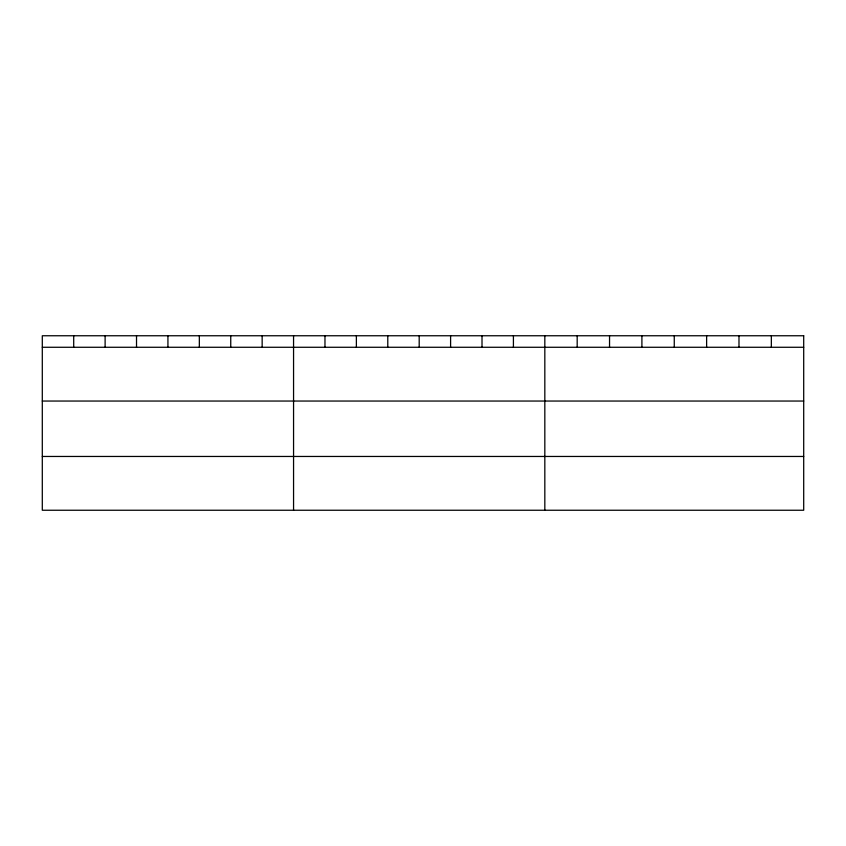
<?xml version="1.0" encoding="UTF-8"?>
<svg xmlns="http://www.w3.org/2000/svg" width="846" height="846" viewBox="0 0 846 846"><rect width="100%" height="100%" fill="white"/><g stroke="black" fill="none" stroke-linecap="round" stroke-linejoin="round"><path stroke-width="1.27" d="M42.3 347.272L803.7 347.272M42.3 401.046L803.7 401.046M42.3 456.459L803.7 456.459M771.341 335.756L771.341 347.272M738.981 335.756L738.981 347.272M706.622 335.756L706.622 347.272M674.262 335.756L674.262 347.272M641.903 335.756L641.903 347.272M609.543 335.756L609.543 347.272M577.183 335.756L577.183 347.272M544.824 335.756L544.824 510.244M513.416 335.756L513.416 347.272M482.009 335.756L482.009 347.272M450.601 335.756L450.601 347.272M419.193 335.756L419.193 347.272M387.785 335.756L387.785 347.272M356.378 335.756L356.378 347.272M324.97 335.756L324.97 347.272M293.562 335.756L293.562 510.244M262.154 335.756L262.154 347.272M230.746 335.756L230.746 347.272M199.339 335.756L199.339 347.272M167.931 335.756L167.931 347.272M136.523 335.756L136.523 347.272M105.116 335.756L105.116 347.272M73.708 335.756L73.708 347.272M803.7 335.756L42.3 335.756L42.3 510.244L803.7 510.244L803.7 335.756"/></g></svg>
